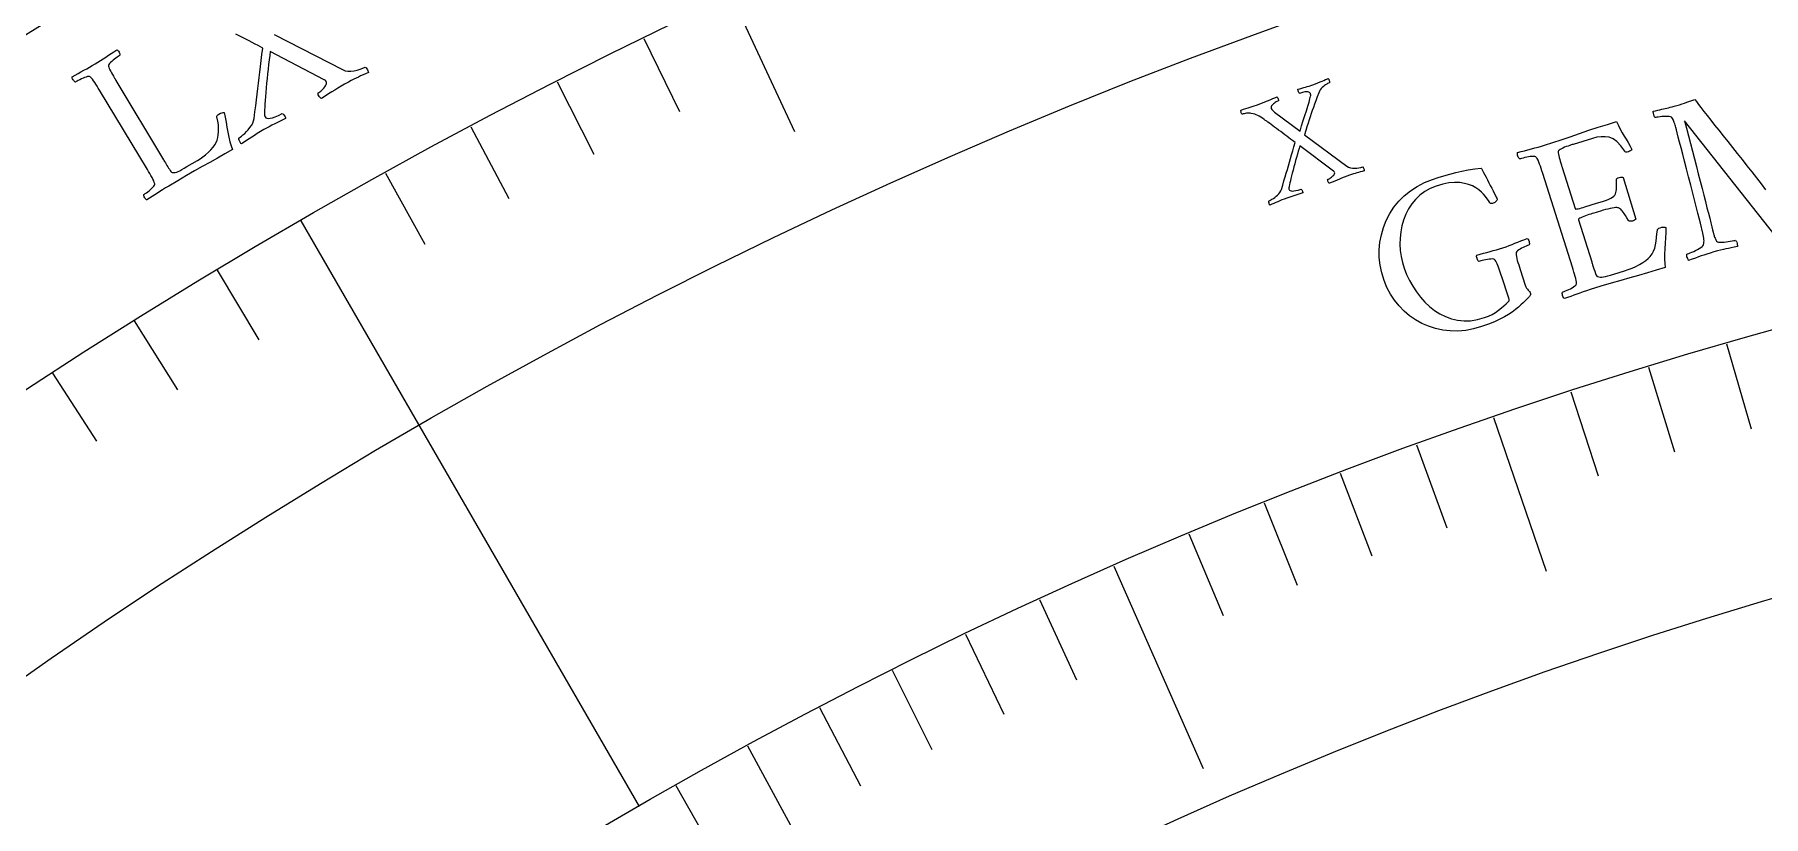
# Model space of a CAD drawing. Header units: millimetres. Extents: x -93 to 93, y -93 to 104.
# Drawn here: x -45.86 to -19.86, y 63.54 to 75.3 of the extents above; entities that cross this region are included whole.
import ezdxf

# ---------------------------------------------------------------- set-up
doc = ezdxf.new("R2010")
doc.units = ezdxf.units.MM
for name, color, linetype in [('ENGRAVE', 7, 'Continuous'), ('ENGRAVE_FINE', 8, 'Continuous'), ('TEXT', 5, 'Continuous')]:
    doc.layers.add(name, color=color, linetype=linetype)

msp = doc.modelspace()

# ---------------------------------------------------------------- linework, layer by layer
at = {"layer": 'ENGRAVE'}
for points in [[(-35.3784, 75.8693), (-34.4324, 73.8405)], [(-41.8562, 72.4972), (-36.7687, 63.6853)], [(-23.9224, 69.5376), (-23.128, 67.2284)], [(-29.6322, 67.303), (-28.2904, 64.2553)], [(-35.1422, 64.5971), (-33.9752, 62.452)]]:
    msp.add_lwpolyline(points, dxfattribs=at)
for radius in [90.65, 90.65, 88.2219, 83.7125, 83.7125, 80.1513, 73.5375, 73.5375, 69.6525]:
    msp.add_circle((0, 0), radius, dxfattribs=at)
at = {"layer": 'ENGRAVE_FINE'}
for points in [[(-36.6971, 75.2403), (-36.1619, 74.1429)], [(-38.0047, 74.5884), (-37.4504, 73.5005)], [(-39.3006, 73.9138), (-38.7274, 72.8357)], [(-40.5846, 73.2166), (-39.9927, 72.1487)], [(-43.1151, 71.7556), (-42.4863, 70.709)], [(-44.3609, 70.9922), (-43.7138, 69.9568)], [(-20.4169, 70.6464), (-20.0471, 69.3668)], [(-45.5931, 70.2072), (-44.9281, 69.1832)], [(-21.5913, 70.2964), (-21.2002, 69.0231)], [(-22.7599, 69.9267), (-22.3477, 68.6601)], [(-25.0785, 69.1291), (-24.6243, 67.8769)], [(-26.2278, 68.7013), (-25.7528, 67.4569)], [(-27.3701, 68.2542), (-26.8744, 67.0179)], [(-28.505, 67.7881), (-27.9887, 66.5603)], [(-30.7514, 66.7991), (-30.1944, 65.5891)], [(-31.8624, 66.2763), (-31.2852, 65.0759)], [(-32.9647, 65.735), (-32.3676, 64.5444)], [(-34.0581, 65.1752), (-33.4412, 63.9947)], [(-36.2169, 64.0008), (-35.5609, 62.8415)]]:
    msp.add_lwpolyline(points, dxfattribs=at)
at = {"layer": 'TEXT'}
for points in [[(-42.2593, 75.3008), (-41.2302, 74.7719), (-41.1914, 74.7561), (-41.1495, 74.7477), (-41.1046, 74.7467), (-41.0567, 74.753), (-41.009, 74.7642), (-40.965, 74.7776), (-40.9246, 74.7933), (-40.8878, 74.8112), (-40.8802, 74.8061), (-40.8724, 74.7978), (-40.8645, 74.7861), (-40.8565, 74.7712), (-40.8494, 74.7563), (-40.8443, 74.7446), (-40.8412, 74.736), (-40.84, 74.7307), (-40.8823, 74.7113), (-40.9216, 74.6932), (-40.9579, 74.6765), (-40.9911, 74.6613), (-41.0244, 74.6455), (-41.0605, 74.6274), (-41.0997, 74.6069), (-41.1418, 74.5841), (-41.1993, 74.552), (-41.2526, 74.5214), (-41.3018, 74.4924), (-41.3469, 74.4648), (-41.3918, 74.4369), (-41.4403, 74.4067), (-41.4926, 74.3741), (-41.5485, 74.3392), (-41.5576, 74.3436), (-41.5669, 74.3518), (-41.5764, 74.3637), (-41.5861, 74.3794), (-41.594, 74.3951), (-41.5979, 74.4072), (-41.598, 74.4158), (-41.5941, 74.4209), (-41.5844, 74.427), (-41.5725, 74.4358), (-41.5585, 74.4472), (-41.5425, 74.4612), (-41.5259, 74.477), (-41.5107, 74.4937), (-41.4967, 74.5115), (-41.4839, 74.5302), (-41.4742, 74.5486), (-41.4694, 74.5655), (-41.4694, 74.5809), (-41.4742, 74.5948), (-41.4763, 74.5979), (-41.4792, 74.6011), (-41.4829, 74.6047), (-41.4875, 74.6085), (-41.4925, 74.612), (-41.4973, 74.615), (-41.502, 74.6172), (-41.5066, 74.6189), (-42.3166, 75.0462), (-42.3249, 74.9844), (-42.3331, 74.9194), (-42.3412, 74.8514), (-42.3491, 74.7802), (-42.3569, 74.708), (-42.3643, 74.6367), (-42.3715, 74.5662), (-42.3784, 74.4966), (-42.3847, 74.4296), (-42.39, 74.3669), (-42.3944, 74.3086), (-42.3979, 74.2547), (-42.4006, 74.2069), (-42.4026, 74.1673), (-42.404, 74.1357), (-42.4046, 74.1122), (-42.4044, 74.108), (-42.4041, 74.1029), (-42.4038, 74.0968), (-42.4033, 74.0899), (-42.4025, 74.0824), (-42.4006, 74.0751), (-42.3979, 74.0677), (-42.3942, 74.0604), (-42.3838, 74.0494), (-42.3676, 74.0424), (-42.3456, 74.0395), (-42.3178, 74.0406), (-42.2835, 74.0476), (-42.2421, 74.0622), (-42.1936, 74.0844), (-42.138, 74.1143), (-42.1301, 74.1094), (-42.1216, 74.1015), (-42.1126, 74.0905), (-42.1031, 74.0764), (-42.0947, 74.0622), (-42.089, 74.0508), (-42.0861, 74.0421), (-42.086, 74.0362), (-42.1267, 74.0168), (-42.1676, 73.9969), (-42.2088, 73.9767), (-42.2503, 73.956), (-42.2915, 73.935), (-42.3321, 73.9136), (-42.372, 73.8918), (-42.4111, 73.8697), (-42.4637, 73.8391), (-42.5119, 73.8103), (-42.5559, 73.7831), (-42.5955, 73.7577), (-42.6334, 73.7328), (-42.6718, 73.7073), (-42.7108, 73.6812), (-42.7505, 73.6545), (-42.7575, 73.6614), (-42.7644, 73.6711), (-42.7712, 73.6834), (-42.7779, 73.6985), (-42.7837, 73.7133), (-42.788, 73.725), (-42.7906, 73.7335), (-42.7917, 73.7388), (-42.7833, 73.7445), (-42.7698, 73.7548), (-42.7511, 73.7699), (-42.7271, 73.7897), (-42.7007, 73.8132), (-42.6744, 73.8395), (-42.6483, 73.8686), (-42.6223, 73.9005), (-42.5991, 73.934), (-42.5812, 73.968), (-42.5686, 74.0026), (-42.5613, 74.0378), (-42.5483, 74.1358), (-42.5361, 74.2295), (-42.5246, 74.3189), (-42.5139, 74.4039), (-42.5037, 74.4869), (-42.4936, 74.5699), (-42.4838, 74.653), (-42.4742, 74.7362), (-42.4644, 74.8212), (-42.4537, 74.9097), (-42.4423, 75.0017), (-42.4302, 75.0972), (-42.4631, 75.1152), (-42.5002, 75.1349), (-42.5414, 75.1563), (-42.5868, 75.1795), (-42.6347, 75.2038), (-42.6835, 75.2289), (-42.7332, 75.2546), (-42.7838, 75.2809), (-42.8341, 75.3071)], [(-19.6877, 72.2787), (-21.0484, 74.0008), (-21.019, 73.8901), (-20.9896, 73.7775), (-20.9601, 73.6632), (-20.9306, 73.547), (-20.9011, 73.4308), (-20.8719, 73.3163), (-20.843, 73.2037), (-20.8143, 73.0928), (-20.7865, 72.9854), (-20.7602, 72.8834), (-20.7355, 72.7867), (-20.7122, 72.6954), (-20.6908, 72.611), (-20.6716, 72.5353), (-20.6547, 72.4681), (-20.64, 72.4095), (-20.6278, 72.3614), (-20.6188, 72.3256), (-20.6128, 72.302), (-20.6098, 72.2908), (-20.6061, 72.2786), (-20.6017, 72.2658), (-20.5968, 72.2526), (-20.5913, 72.2388), (-20.5854, 72.2254), (-20.5794, 72.2131), (-20.5732, 72.2021), (-20.567, 72.1922), (-20.5556, 72.1832), (-20.5385, 72.1772), (-20.5155, 72.1743), (-20.4868, 72.1744), (-20.4552, 72.1765), (-20.4237, 72.1798), (-20.3924, 72.1842), (-20.3611, 72.1897), (-20.3329, 72.1952), (-20.3108, 72.1997), (-20.2948, 72.2031), (-20.285, 72.2056), (-20.2769, 72.1988), (-20.2701, 72.1885), (-20.2646, 72.1746), (-20.2604, 72.1571), (-20.2574, 72.1398), (-20.2554, 72.1263), (-20.2545, 72.1166), (-20.2547, 72.1108), (-20.3031, 72.1008), (-20.348, 72.0914), (-20.3895, 72.0828), (-20.4275, 72.075), (-20.466, 72.0665), (-20.509, 72.056), (-20.5564, 72.0435), (-20.6083, 72.029), (-20.6635, 72.0129), (-20.7137, 71.9974), (-20.7591, 71.9826), (-20.7997, 71.9684), (-20.8401, 71.9538), (-20.8851, 71.9377), (-20.9347, 71.9199), (-20.9889, 71.9005), (-20.9921, 71.9051), (-20.9962, 71.9132), (-21.0014, 71.9246), (-21.0076, 71.9395), (-21.0132, 71.9554), (-21.0165, 71.9701), (-21.0177, 71.9837), (-21.0167, 71.996), (-21.0043, 72.0001), (-20.9872, 72.0064), (-20.9655, 72.0151), (-20.9392, 72.0259), (-20.9108, 72.0384), (-20.8829, 72.0515), (-20.8554, 72.0655), (-20.8284, 72.0803), (-20.8044, 72.095), (-20.7862, 72.1091), (-20.7738, 72.1223), (-20.767, 72.1349), (-20.7612, 72.1554), (-20.7577, 72.1759), (-20.7565, 72.1965), (-20.7576, 72.217), (-20.7604, 72.2385), (-20.7641, 72.2618), (-20.7688, 72.2869), (-20.7744, 72.3138), (-20.8121, 72.4639), (-20.8492, 72.611), (-20.8855, 72.755), (-20.9213, 72.896), (-20.9559, 73.0319), (-20.9888, 73.1606), (-21.0202, 73.2821), (-21.05, 73.3965), (-21.0776, 73.5022), (-21.1025, 73.5976), (-21.1247, 73.6826), (-21.1441, 73.7574), (-21.1604, 73.8198), (-21.1729, 73.8678), (-21.1819, 73.9014), (-21.1871, 73.9205), (-21.1926, 73.9391), (-21.1981, 73.9571), (-21.2037, 73.9747), (-21.2094, 73.9917), (-21.2156, 74.008), (-21.2226, 74.023), (-21.2305, 74.0369), (-21.2392, 74.0497), (-21.2482, 74.0578), (-21.2625, 74.0638), (-21.2821, 74.0675), (-21.3069, 74.069), (-21.3344, 74.0689), (-21.3622, 74.0679), (-21.3901, 74.0658), (-21.4182, 74.0628), (-21.4442, 74.0593), (-21.4657, 74.056), (-21.4828, 74.0527), (-21.4955, 74.0496), (-21.4978, 74.0521), (-21.5014, 74.0604), (-21.5063, 74.0746), (-21.5123, 74.0947), (-21.518, 74.1151), (-21.5217, 74.1303), (-21.5234, 74.1403), (-21.5232, 74.1451), (-21.4846, 74.1545), (-21.4499, 74.1627), (-21.4191, 74.1697), (-21.3923, 74.1756), (-21.3674, 74.181), (-21.3426, 74.1867), (-21.3179, 74.1925), (-21.2932, 74.1986), (-21.2669, 74.2053), (-21.2371, 74.2133), (-21.2038, 74.2224), (-21.1672, 74.2328), (-21.1672, 74.2328), (-21.125, 74.2451), (-21.0856, 74.2574), (-21.049, 74.2695), (-21.0151, 74.2815), (-20.9833, 74.2931), (-20.9528, 74.3042), (-20.9234, 74.3146), (-20.8954, 74.3245), (-20.8722, 74.2911), (-20.842, 74.2501), (-20.8046, 74.2013), (-20.7603, 74.1448), (-20.7102, 74.0817), (-20.6559, 74.0131), (-20.5973, 73.939), (-20.5345, 73.8594), (-20.4684, 73.7759), (-20.4002, 73.6899), (-20.3298, 73.6015), (-20.2572, 73.5107), (-20.1838, 73.4186), (-20.1111, 73.3267), (-20.0389, 73.2347), (-19.9674, 73.1428), (-19.8975, 73.0525), (-19.8305, 72.9652)]]:
    msp.add_lwpolyline(points, dxfattribs=at)
for points in [[(-43.9212, 73.4145), (-43.9193, 73.4113), (-43.9169, 73.4074), (-43.9141, 73.4027), (-43.9109, 73.3973), (-43.9026, 73.3834), (-43.8931, 73.3676), (-43.8824, 73.3498), (-43.8706, 73.3299), (-43.8582, 73.3097), (-43.846, 73.2906), (-43.8341, 73.2726), (-43.8222, 73.2557), (-43.8112, 73.2413), (-43.8017, 73.231), (-43.7935, 73.2246), (-43.7868, 73.2223), (-43.7663, 73.2223), (-43.7454, 73.2252), (-43.7241, 73.231), (-43.7024, 73.2397), (-43.6776, 73.2519), (-43.6473, 73.2681), (-43.6114, 73.2884), (-43.5699, 73.3127), (-43.4128, 73.4059), (-43.3724, 73.4313), (-43.3315, 73.4602), (-43.29, 73.4926), (-43.2478, 73.5284), (-43.2085, 73.5659), (-43.1756, 73.6033), (-43.1492, 73.6404), (-43.1291, 73.6775), (-43.1157, 73.7129), (-43.1053, 73.7514), (-43.098, 73.793), (-43.0935, 73.8376), (-43.0929, 73.8864), (-43.0969, 73.9401), (-43.1055, 73.9989), (-43.1187, 74.0628), (-43.1184, 74.0731), (-43.1133, 74.0834), (-43.1032, 74.0935), (-43.0884, 74.1036), (-43.0639, 74.1164), (-43.0425, 74.1245), (-43.0242, 74.1279), (-43.009, 74.1266), (-42.9956, 74.0559), (-42.982, 73.9828), (-42.9682, 73.9075), (-42.9542, 73.8299), (-42.9394, 73.7546), (-42.9231, 73.6865), (-42.9055, 73.6255), (-42.8864, 73.5716), (-42.9996, 73.5059), (-43.1127, 73.4411), (-43.2259, 73.377), (-43.3389, 73.3137), (-43.4553, 73.2481), (-43.5783, 73.1775), (-43.7079, 73.1016), (-43.844, 73.0205), (-43.8909, 72.992), (-43.935, 72.9643), (-43.9763, 72.9376), (-44.0148, 72.9119), (-44.0523, 72.8866), (-44.0909, 72.8615), (-44.1305, 72.8364), (-44.1711, 72.8114), (-44.1801, 72.8152), (-44.1888, 72.8222), (-44.1972, 72.8322), (-44.2053, 72.8454), (-44.2122, 72.8593), (-44.2169, 72.8716), (-44.2193, 72.8823), (-44.2197, 72.8914), (-44.2095, 72.8979), (-44.1962, 72.9071), (-44.1796, 72.919), (-44.1598, 72.9336), (-44.1389, 72.9497), (-44.119, 72.9665), (-44.1003, 72.9838), (-44.0826, 73.0017), (-44.0679, 73.0186), (-44.0583, 73.033), (-44.0536, 73.0448), (-44.054, 73.0541), (-44.0601, 73.0755), (-44.0689, 73.0988), (-44.0804, 73.1238), (-44.0947, 73.1505), (-44.1108, 73.1786), (-44.1277, 73.2077), (-44.1455, 73.2377), (-44.164, 73.2687), (-44.8834, 74.4623), (-44.9022, 74.4932), (-44.9207, 74.5232), (-44.9388, 74.5522), (-44.9565, 74.5802), (-44.9739, 74.6059), (-44.9909, 74.6282), (-45.0076, 74.647), (-45.0239, 74.6624), (-45.0327, 74.6681), (-45.0457, 74.6698), (-45.063, 74.6674), (-45.0845, 74.661), (-45.1083, 74.6521), (-45.1323, 74.6423), (-45.1566, 74.6317), (-45.181, 74.6202), (-45.2036, 74.6091), (-45.2222, 74.5997), (-45.2368, 74.5919), (-45.2475, 74.5858), (-45.2556, 74.5902), (-45.264, 74.5973), (-45.2728, 74.6071), (-45.282, 74.6196), (-45.2899, 74.6329), (-45.2949, 74.645), (-45.297, 74.6559), (-45.2961, 74.6658), (-45.2517, 74.6906), (-45.2076, 74.715), (-45.1637, 74.739), (-45.12, 74.7625), (-45.0768, 74.786), (-45.0343, 74.8098), (-44.9925, 74.8339), (-44.9513, 74.8582), (-44.9095, 74.8837), (-44.8685, 74.9094), (-44.8283, 74.9352), (-44.7891, 74.9613), (-44.7497, 74.9876), (-44.7093, 75.0142), (-44.6678, 75.0412), (-44.6253, 75.0686), (-44.6162, 75.0647), (-44.6075, 75.0578), (-44.5992, 75.0477), (-44.5912, 75.0344), (-44.5845, 75.0205), (-44.58, 75.0081), (-44.5776, 74.9973), (-44.5775, 74.9881), (-44.5879, 74.9816), (-44.6017, 74.9723), (-44.6188, 74.9603), (-44.6392, 74.9456), (-44.6607, 74.9295), (-44.6812, 74.9133), (-44.7006, 74.8969), (-44.719, 74.8805), (-44.7344, 74.8648), (-44.7447, 74.8506), (-44.75, 74.8379), (-44.7502, 74.8268), (-44.7449, 74.809), (-44.7374, 74.7897), (-44.7277, 74.7687), (-44.7158, 74.7461), (-44.7024, 74.7223), (-44.6882, 74.6974), (-44.6731, 74.6716), (-44.6572, 74.6449), (-44.6547, 74.6406), (-44.6521, 74.6363), (-44.6495, 74.632), (-44.6469, 74.6277), (-44.6444, 74.6234), (-44.6418, 74.6191), (-44.6392, 74.6148), (-44.6367, 74.6105)], [(-27.4473, 74.2535), (-27.4089, 74.2679), (-27.3722, 74.2821), (-27.3374, 74.2961), (-27.3043, 74.3098), (-27.2722, 74.3234), (-27.2403, 74.3367), (-27.2087, 74.3497), (-27.1773, 74.3625), (-27.1734, 74.3578), (-27.1692, 74.3508), (-27.1649, 74.3413), (-27.1603, 74.3296), (-27.1567, 74.318), (-27.1554, 74.3094), (-27.1563, 74.3035), (-27.1595, 74.3005), (-27.168, 74.297), (-27.1782, 74.2921), (-27.19, 74.2859), (-27.2035, 74.2783), (-27.2173, 74.2696), (-27.2302, 74.2599), (-27.2421, 74.2494), (-27.2531, 74.2381), (-27.2617, 74.226), (-27.2663, 74.2133), (-27.2671, 74.2001), (-27.2639, 74.1864), (-27.2575, 74.1742), (-27.2472, 74.1613), (-27.233, 74.1477), (-27.2147, 74.1335), (-26.8317, 73.8478), (-26.8072, 73.9277), (-26.783, 74.0053), (-26.7592, 74.0807), (-26.7356, 74.1537), (-26.7141, 74.2215), (-26.6963, 74.2808), (-26.6822, 74.3318), (-26.6719, 74.3744), (-26.6709, 74.3809), (-26.6706, 74.3871), (-26.671, 74.3931), (-26.672, 74.3988), (-26.6733, 74.4038), (-26.6743, 74.4077), (-26.6751, 74.4105), (-26.6756, 74.4122), (-26.68, 74.4194), (-26.6879, 74.426), (-26.6994, 74.432), (-26.7142, 74.4373), (-26.7344, 74.4397), (-26.7616, 74.4368), (-26.7959, 74.4286), (-26.8373, 74.4151), (-26.8411, 74.4165), (-26.8453, 74.421), (-26.8498, 74.4286), (-26.8547, 74.4393), (-26.859, 74.4508), (-26.8621, 74.4608), (-26.8638, 74.4692), (-26.8642, 74.4762), (-26.8326, 74.4852), (-26.8028, 74.4937), (-26.7748, 74.5017), (-26.7487, 74.5092), (-26.7229, 74.5168), (-26.696, 74.5253), (-26.6681, 74.5347), (-26.639, 74.5448), (-26.5991, 74.5594), (-26.5627, 74.5733), (-26.5297, 74.5865), (-26.5002, 74.5992), (-26.4736, 74.6109), (-26.4494, 74.6214), (-26.4276, 74.6309), (-26.4081, 74.6391), (-26.4043, 74.6347), (-26.4003, 74.6285), (-26.3962, 74.6205), (-26.3919, 74.6107), (-26.3885, 74.6005), (-26.3871, 74.5911), (-26.3877, 74.5825), (-26.3903, 74.5747), (-26.3961, 74.5723), (-26.4049, 74.5681), (-26.4166, 74.562), (-26.4311, 74.5542), (-26.4473, 74.5445), (-26.4637, 74.5329), (-26.4803, 74.5193), (-26.4972, 74.5039), (-26.5133, 74.4865), (-26.5276, 74.4672), (-26.5402, 74.4458), (-26.5509, 74.4226), (-26.5733, 74.3615), (-26.5942, 74.3046), (-26.6136, 74.2519), (-26.6315, 74.2034), (-26.6485, 74.1569), (-26.6648, 74.1102), (-26.6807, 74.0635), (-26.696, 74.0166), (-26.7116, 73.9674), (-26.7284, 73.9139), (-26.7463, 73.856), (-26.7653, 73.7936), (-26.1261, 73.3203), (-26.1014, 73.3053), (-26.0739, 73.2949), (-26.0435, 73.2893), (-26.0103, 73.2883), (-25.9767, 73.2906), (-25.9453, 73.2949), (-25.9161, 73.3011), (-25.8891, 73.3093), (-25.8845, 73.305), (-25.8801, 73.2984), (-25.876, 73.2897), (-25.8722, 73.2787), (-25.8691, 73.2678), (-25.8669, 73.2592), (-25.8657, 73.2531), (-25.8655, 73.2494), (-25.8964, 73.2408), (-25.9251, 73.2329), (-25.9516, 73.2255), (-25.9759, 73.2188), (-26.0002, 73.2118), (-26.0268, 73.2035), (-26.0557, 73.1939), (-26.0869, 73.183), (-26.1295, 73.1676), (-26.1692, 73.1527), (-26.2058, 73.1384), (-26.2395, 73.1248), (-26.2731, 73.1108), (-26.3095, 73.0956), (-26.3486, 73.0793), (-26.3905, 73.0619), (-26.3962, 73.0659), (-26.4017, 73.0725), (-26.4068, 73.0816), (-26.4116, 73.0933), (-26.4152, 73.1049), (-26.4165, 73.1135), (-26.4156, 73.1194), (-26.4124, 73.1224), (-26.4051, 73.1255), (-26.396, 73.1301), (-26.3853, 73.1363), (-26.3728, 73.144), (-26.3598, 73.1529), (-26.3476, 73.1625), (-26.3361, 73.173), (-26.3253, 73.1843), (-26.3166, 73.1957), (-26.3115, 73.2066), (-26.3098, 73.2171), (-26.3115, 73.2271), (-26.3126, 73.2294), (-26.3142, 73.2319), (-26.3163, 73.2347), (-26.319, 73.2378), (-26.322, 73.2408), (-26.3249, 73.2433), (-26.3279, 73.2454), (-26.3308, 73.247), (-26.8325, 73.6274), (-26.8451, 73.5864), (-26.8579, 73.5432), (-26.871, 73.498), (-26.8844, 73.4507), (-26.8978, 73.4026), (-26.9109, 73.355), (-26.9237, 73.308), (-26.9362, 73.2616), (-26.948, 73.2168), (-26.9587, 73.1749), (-26.9683, 73.1359), (-26.9768, 73.0997), (-26.9841, 73.0676), (-26.9899, 73.041), (-26.9944, 73.0197), (-26.9976, 73.0039), (-26.9979, 73.001), (-26.9983, 72.9975), (-26.9987, 72.9933), (-26.9992, 72.9886), (-26.9995, 72.9834), (-26.9991, 72.9782), (-26.998, 72.9729), (-26.9964, 72.9676), (-26.9906, 72.9589), (-26.9804, 72.9524), (-26.9658, 72.9479), (-26.9467, 72.9455), (-26.9227, 72.9464), (-26.8929, 72.9516), (-26.8575, 72.9612), (-26.8163, 72.9752), (-26.8115, 72.971), (-26.8067, 72.9647), (-26.8018, 72.9562), (-26.7969, 72.9456), (-26.7928, 72.935), (-26.7903, 72.9266), (-26.7893, 72.9204), (-26.7898, 72.9164), (-26.8197, 72.9078), (-26.8498, 72.8989), (-26.88, 72.8898), (-26.9105, 72.8805), (-26.9409, 72.8709), (-26.9709, 72.8609), (-27.0005, 72.8507), (-27.0296, 72.8401), (-27.0688, 72.8253), (-27.1048, 72.8112), (-27.1378, 72.7978), (-27.1676, 72.7851), (-27.1961, 72.7725), (-27.2252, 72.7596), (-27.2546, 72.7463), (-27.2846, 72.7327), (-27.2886, 72.7382), (-27.2922, 72.7455), (-27.2954, 72.7546), (-27.2982, 72.7656), (-27.3005, 72.7764), (-27.302, 72.7847), (-27.3028, 72.7908), (-27.3029, 72.7945), (-27.2966, 72.7974), (-27.2862, 72.8029), (-27.2718, 72.811), (-27.2533, 72.8217), (-27.2326, 72.8346), (-27.2118, 72.8495), (-27.1907, 72.8662), (-27.1695, 72.8849), (-27.1499, 72.905), (-27.1338, 72.9261), (-27.1213, 72.9481), (-27.1124, 72.9711), (-27.0924, 73.0361), (-27.0734, 73.0983), (-27.0555, 73.1576), (-27.0386, 73.2141), (-27.0223, 73.2691), (-27.0061, 73.3243), (-26.9901, 73.3795), (-26.9742, 73.4349), (-26.9579, 73.4914), (-26.9408, 73.5502), (-26.9227, 73.6113), (-26.9038, 73.6748), (-26.9241, 73.6907), (-26.947, 73.7082), (-26.9726, 73.7274), (-27.0007, 73.7482), (-27.0304, 73.7701), (-27.0607, 73.7926), (-27.0914, 73.8156), (-27.1227, 73.8393), (-27.1539, 73.8627), (-27.184, 73.8853), (-27.2133, 73.9069), (-27.2416, 73.9277), (-27.2682, 73.9471), (-27.2923, 73.9647), (-27.3139, 73.9805), (-27.333, 73.9944), (-27.3485, 74.0058), (-27.3597, 74.014), (-27.3663, 74.0188), (-27.3686, 74.0205), (-27.3956, 74.0406), (-27.4211, 74.058), (-27.4452, 74.0725), (-27.4677, 74.0842), (-27.4901, 74.0938), (-27.5137, 74.1021), (-27.5385, 74.1089), (-27.5645, 74.1144), (-27.5821, 74.117), (-27.6003, 74.118), (-27.6189, 74.1174), (-27.638, 74.1152), (-27.6562, 74.1122), (-27.672, 74.109), (-27.6854, 74.1056), (-27.6964, 74.102), (-27.7008, 74.1022), (-27.7054, 74.106), (-27.71, 74.1135), (-27.7148, 74.1246), (-27.7187, 74.1366), (-27.7207, 74.1469), (-27.7208, 74.1555), (-27.7189, 74.1623), (-27.6807, 74.1753), (-27.6452, 74.187), (-27.6126, 74.1976), (-27.5828, 74.2069), (-27.553, 74.2164), (-27.5205, 74.2273), (-27.4852, 74.2397), (-27.4473, 74.2535)], [(-23.1544, 73.6371), (-23.0321, 73.6762), (-22.9042, 73.7181), (-22.7705, 73.763), (-22.631, 73.8108), (-22.4893, 73.859), (-22.3488, 73.9051), (-22.2095, 73.9491), (-22.0716, 73.9911), (-22.0438, 73.9323), (-22.0156, 73.8763), (-21.9868, 73.8233), (-21.9575, 73.7732), (-21.928, 73.7241), (-21.8988, 73.674), (-21.8697, 73.6229), (-21.8408, 73.5708), (-21.8488, 73.5603), (-21.8604, 73.5511), (-21.8756, 73.5431), (-21.8945, 73.5363), (-21.9148, 73.5319), (-21.9308, 73.532), (-21.9426, 73.5366), (-21.95, 73.5457), (-22.0077, 73.6278), (-22.0656, 73.6899), (-22.1238, 73.7321), (-22.1821, 73.7542), (-22.2417, 73.7622), (-22.3036, 73.762), (-22.3678, 73.7537), (-22.4342, 73.7373), (-22.7251, 73.6481), (-22.7376, 73.6442), (-22.7543, 73.6386), (-22.7754, 73.6316), (-22.8007, 73.6229), (-22.8275, 73.6133), (-22.8533, 73.6033), (-22.8781, 73.593), (-22.9018, 73.5822), (-22.9221, 73.5715), (-22.9369, 73.5611), (-22.9461, 73.551), (-22.9497, 73.5413), (-22.9486, 73.5216), (-22.9457, 73.4997), (-22.9409, 73.4756), (-22.9343, 73.4494), (-22.9265, 73.4218), (-22.9183, 73.3939), (-22.9099, 73.3656), (-22.901, 73.337), (-22.8975, 73.3257), (-22.8944, 73.3158), (-22.8917, 73.3071), (-22.8894, 73.2997), (-22.6968, 72.6828), (-22.6921, 72.6775), (-22.6822, 72.6753), (-22.6672, 72.676), (-22.6471, 72.6797), (-22.6238, 72.6853), (-22.5993, 72.6918), (-22.5737, 72.6991), (-22.547, 72.7071), (-22.3727, 72.7609), (-22.3163, 72.7787), (-22.2668, 72.7953), (-22.2241, 72.8106), (-22.1884, 72.8248), (-22.1586, 72.8387), (-22.134, 72.8534), (-22.1145, 72.8688), (-22.1001, 72.885), (-22.0896, 72.9028), (-22.0817, 72.9231), (-22.0764, 72.9458), (-22.0738, 72.9709), (-22.0728, 72.9995), (-22.0727, 73.0324), (-22.0734, 73.0698), (-22.075, 73.1115), (-22.0739, 73.1232), (-22.0667, 73.1335), (-22.0534, 73.1423), (-22.0341, 73.1498), (-22.0147, 73.1545), (-21.9976, 73.1561), (-21.9829, 73.1548), (-21.9706, 73.1504), (-21.7826, 72.5246), (-21.7894, 72.5161), (-21.8, 72.5083), (-21.8146, 72.5011), (-21.833, 72.4946), (-21.852, 72.4905), (-21.8681, 72.4906), (-21.8812, 72.4947), (-21.8913, 72.503), (-21.9161, 72.5439), (-21.9378, 72.5785), (-21.9565, 72.6068), (-21.9721, 72.6288), (-21.9855, 72.6461), (-21.9974, 72.6601), (-22.0079, 72.6709), (-22.0169, 72.6783), (-22.0255, 72.6837), (-22.0344, 72.6883), (-22.0438, 72.6921), (-22.0537, 72.695), (-22.0669, 72.6978), (-22.0854, 72.6979), (-22.109, 72.6953), (-22.1379, 72.6898), (-22.1701, 72.6826), (-22.2037, 72.6744), (-22.2386, 72.6654), (-22.2749, 72.6554), (-22.3113, 72.645), (-22.3465, 72.6348), (-22.3806, 72.6246), (-22.4136, 72.6146), (-22.4365, 72.6074), (-22.4608, 72.5995), (-22.4866, 72.591), (-22.5137, 72.5817), (-22.5406, 72.5723), (-22.5654, 72.5629), (-22.5881, 72.5538), (-22.6088, 72.5448), (-22.6256, 72.5359), (-22.6369, 72.5271), (-22.6427, 72.5185), (-22.6428, 72.51), (-22.4459, 71.8795), (-22.4447, 71.8757), (-22.4433, 71.8711), (-22.4416, 71.8656), (-22.4396, 71.8592), (-22.4315, 71.8338), (-22.4222, 71.8051), (-22.4116, 71.7731), (-22.3998, 71.7377), (-22.3878, 71.7049), (-22.3769, 71.6807), (-22.367, 71.6649), (-22.3582, 71.6577), (-22.3371, 71.6525), (-22.3148, 71.6503), (-22.2913, 71.651), (-22.2667, 71.6546), (-22.2382, 71.661), (-22.2028, 71.6702), (-22.1608, 71.6822), (-22.1119, 71.6969), (-21.9535, 71.7456), (-21.8952, 71.765), (-21.8382, 71.7873), (-21.7824, 71.8123), (-21.728, 71.8402), (-21.6776, 71.8698), (-21.6337, 71.9001), (-21.5966, 71.9312), (-21.5661, 71.9631), (-21.5372, 72.0006), (-21.5141, 72.0421), (-21.4969, 72.0877), (-21.4854, 72.1373), (-21.4772, 72.1898), (-21.4701, 72.2442), (-21.4639, 72.3003), (-21.4587, 72.3582), (-21.4558, 72.3688), (-21.4479, 72.3781), (-21.435, 72.3861), (-21.4171, 72.3927), (-21.3887, 72.3998), (-21.3646, 72.4027), (-21.3448, 72.4016), (-21.3294, 72.3964), (-21.3334, 72.3201), (-21.3377, 72.2413), (-21.3424, 72.16), (-21.3474, 72.0764), (-21.3511, 71.995), (-21.3514, 71.9206), (-21.3485, 71.8532), (-21.3423, 71.7927), (-21.4755, 71.7535), (-21.6083, 71.7149), (-21.741, 71.6772), (-21.8734, 71.6401), (-22.0098, 71.6016), (-22.1542, 71.5593), (-22.3067, 71.5134), (-22.4672, 71.4636), (-22.5227, 71.4457), (-22.5751, 71.4282), (-22.6243, 71.4108), (-22.6703, 71.3938), (-22.7153, 71.377), (-22.7613, 71.3606), (-22.8084, 71.3446), (-22.8565, 71.3288), (-22.8648, 71.335), (-22.8721, 71.3443), (-22.8783, 71.3568), (-22.8834, 71.3724), (-22.887, 71.3885), (-22.8888, 71.4023), (-22.8888, 71.414), (-22.8868, 71.4235), (-22.8748, 71.4277), (-22.8587, 71.4339), (-22.8386, 71.4421), (-22.8146, 71.4522), (-22.789, 71.4637), (-22.7644, 71.4761), (-22.7408, 71.4893), (-22.7181, 71.5034), (-22.6988, 71.5172), (-22.6853, 71.5297), (-22.6776, 71.5407), (-22.6757, 71.5504), (-22.6766, 71.5741), (-22.6799, 71.6003), (-22.6856, 71.629), (-22.6938, 71.6601), (-22.7034, 71.6932), (-22.7137, 71.7274), (-22.7246, 71.7628), (-22.736, 71.7995), (-23.183, 73.2111), (-23.1948, 73.2478), (-23.2064, 73.2833), (-23.2179, 73.3177), (-23.2292, 73.351), (-23.2408, 73.3819), (-23.2529, 73.4092), (-23.2655, 73.4328), (-23.2785, 73.4527), (-23.2862, 73.4608), (-23.2993, 73.4657), (-23.3178, 73.4675), (-23.3417, 73.4662), (-23.3686, 73.4629), (-23.3959, 73.4588), (-23.4236, 73.4538), (-23.4518, 73.4479), (-23.478, 73.442), (-23.4996, 73.4368), (-23.5168, 73.4324), (-23.5294, 73.4287), (-23.5366, 73.4352), (-23.5435, 73.4447), (-23.5502, 73.457), (-23.5566, 73.4722), (-23.5615, 73.4878), (-23.5637, 73.5016), (-23.5631, 73.5134), (-23.5597, 73.5234), (-23.5075, 73.5381), (-23.4557, 73.5524), (-23.4042, 73.5664), (-23.3531, 73.5799), (-23.3025, 73.5935), (-23.2525, 73.6076), (-23.2031, 73.6221), (-23.1544, 73.6371)], [(-23.804, 71.6696), (-23.8057, 71.6746), (-23.8074, 71.6797), (-23.809, 71.6847), (-23.8107, 71.6898), (-23.8124, 71.6948), (-23.8141, 71.6999), (-23.8158, 71.7049), (-23.8174, 71.71), (-23.8279, 71.7412), (-23.8381, 71.7709), (-23.8481, 71.7991), (-23.8577, 71.8257), (-23.8674, 71.8502), (-23.8773, 71.872), (-23.8876, 71.8912), (-23.8981, 71.9077), (-23.9058, 71.9158), (-23.9189, 71.9209), (-23.9373, 71.9231), (-23.9611, 71.9223), (-23.9877, 71.9195), (-24.0143, 71.9157), (-24.0412, 71.911), (-24.0681, 71.9053), (-24.093, 71.8994), (-24.1137, 71.8942), (-24.1302, 71.8897), (-24.1424, 71.886), (-24.1497, 71.8924), (-24.1567, 71.9018), (-24.1635, 71.914), (-24.1701, 71.9291), (-24.1752, 71.9447), (-24.1776, 71.9584), (-24.1772, 71.9703), (-24.1741, 71.9802), (-24.1231, 71.9952), (-24.0729, 72.0094), (-24.0233, 72.0229), (-23.9745, 72.0357), (-23.9261, 72.0485), (-23.878, 72.0621), (-23.8302, 72.0766), (-23.7826, 72.0918), (-23.7344, 72.1082), (-23.6879, 72.1248), (-23.6432, 72.1419), (-23.6002, 72.1592), (-23.557, 72.1768), (-23.5118, 72.1946), (-23.4645, 72.2125), (-23.4152, 72.2306), (-23.4068, 72.2245), (-23.3994, 72.2152), (-23.3932, 72.2028), (-23.388, 72.1872), (-23.3843, 72.1711), (-23.3825, 72.1573), (-23.3826, 72.1456), (-23.3845, 72.1361), (-23.3965, 72.1318), (-23.4121, 72.1257), (-23.4313, 72.1177), (-23.4541, 72.1079), (-23.4781, 72.0968), (-23.501, 72.0851), (-23.5227, 72.0729), (-23.5434, 72.0601), (-23.561, 72.0472), (-23.5735, 72.0348), (-23.5811, 72.0229), (-23.5837, 72.0114), (-23.5826, 71.9877), (-23.579, 71.9616), (-23.573, 71.9329), (-23.5646, 71.9018), (-23.5546, 71.8689), (-23.544, 71.8348), (-23.5328, 71.7995), (-23.521, 71.7629), (-23.4446, 71.5301), (-23.4353, 71.5052), (-23.425, 71.4843), (-23.4136, 71.4674), (-23.4013, 71.4546), (-23.3896, 71.4435), (-23.3799, 71.4318), (-23.3723, 71.4193), (-23.3669, 71.4061), (-23.3654, 71.3994), (-23.3652, 71.3927), (-23.3665, 71.3859), (-23.3692, 71.3792), (-23.3744, 71.371), (-23.3832, 71.3597), (-23.3957, 71.3453), (-23.4118, 71.3279), (-23.4422, 71.2971), (-23.4751, 71.265), (-23.5106, 71.2316), (-23.5486, 71.1968), (-23.5911, 71.1612), (-23.64, 71.1254), (-23.6952, 71.0892), (-23.7568, 71.0528), (-23.827, 71.0161), (-23.9081, 70.9795), (-24, 70.9428), (-24.1029, 70.9061), (-24.2221, 70.8714), (-24.34, 70.849), (-24.4566, 70.8388), (-24.5719, 70.8408), (-24.6845, 70.854), (-24.7932, 70.8774), (-24.8979, 70.911), (-24.9987, 70.9549), (-25.0943, 71.008), (-25.1836, 71.0694), (-25.2666, 71.1391), (-25.3433, 71.2171), (-25.4126, 71.3025), (-25.4731, 71.3946), (-25.525, 71.4933), (-25.5682, 71.5987), (-25.6036, 71.7141), (-25.6274, 71.8297), (-25.6395, 71.9454), (-25.6399, 72.0613), (-25.6293, 72.1759), (-25.6082, 72.2878), (-25.5767, 72.397), (-25.5347, 72.5035), (-25.4823, 72.6055), (-25.4197, 72.7014), (-25.3469, 72.7911), (-25.2639, 72.8746), (-25.1712, 72.9502), (-25.0697, 73.0162), (-24.9592, 73.0727), (-24.84, 73.1195), (-24.7562, 73.147), (-24.67, 73.1733), (-24.5812, 73.1985), (-24.4899, 73.2225), (-24.3965, 73.2444), (-24.3012, 73.2629), (-24.2042, 73.2782), (-24.1055, 73.2902), (-24.1033, 73.2861), (-24.0968, 73.2739), (-24.0859, 73.2535), (-24.0707, 73.225), (-24.0527, 73.191), (-24.0335, 73.154), (-24.0132, 73.1142), (-23.9917, 73.0715), (-23.9701, 73.0284), (-23.9493, 72.9874), (-23.9295, 72.9483), (-23.9106, 72.9113), (-23.8942, 72.879), (-23.8819, 72.8539), (-23.8736, 72.8362), (-23.8693, 72.8258), (-23.8671, 72.8191), (-23.8683, 72.8112), (-23.8729, 72.8022), (-23.881, 72.7921), (-23.8912, 72.7822), (-23.9025, 72.7738), (-23.9147, 72.767), (-23.9279, 72.7617), (-23.9396, 72.7586), (-23.9509, 72.757), (-23.9618, 72.7569), (-23.9722, 72.7584), (-23.9837, 72.7779), (-23.9993, 72.8018), (-24.0189, 72.8299), (-24.0425, 72.8623), (-24.0709, 72.8964), (-24.1046, 72.9297), (-24.1439, 72.962), (-24.1885, 72.9935), (-24.2392, 73.0217), (-24.2963, 73.0443), (-24.36, 73.0611), (-24.4301, 73.0722), (-24.5074, 73.075), (-24.5925, 73.0668), (-24.6855, 73.0478), (-24.7863, 73.0178), (-24.875, 72.9818), (-24.9558, 72.937), (-25.0288, 72.8832), (-25.0939, 72.8206), (-25.151, 72.7509), (-25.2002, 72.6758), (-25.2415, 72.5955), (-25.2749, 72.5098), (-25.3004, 72.4208), (-25.3181, 72.3302), (-25.328, 72.2381), (-25.3301, 72.1444), (-25.3248, 72.0511), (-25.3124, 71.9601), (-25.293, 71.8713), (-25.2664, 71.7848), (-25.2297, 71.6909), (-25.1868, 71.6001), (-25.1376, 71.5125), (-25.0824, 71.428), (-25.0214, 71.3483), (-24.9554, 71.2754), (-24.8844, 71.2091), (-24.8082, 71.1496), (-24.7276, 71.0982), (-24.643, 71.0567), (-24.5544, 71.0249), (-24.4619, 71.0028), (-24.3658, 70.9923), (-24.2667, 70.9951), (-24.1646, 71.0113), (-24.0594, 71.0409), (-23.9985, 71.0639), (-23.9426, 71.0901), (-23.8917, 71.1195), (-23.8458, 71.1522), (-23.804, 71.1859), (-23.7654, 71.2188), (-23.7299, 71.2509), (-23.6976, 71.2821), (-23.6914, 71.2882), (-23.6873, 71.2944), (-23.6853, 71.3006), (-23.6854, 71.3067), (-23.6867, 71.3132), (-23.6884, 71.3202), (-23.6906, 71.3278), (-23.6932, 71.3359)]]:
    msp.add_lwpolyline(points, close=True, dxfattribs=at)

doc.saveas('drawing.dxf')
